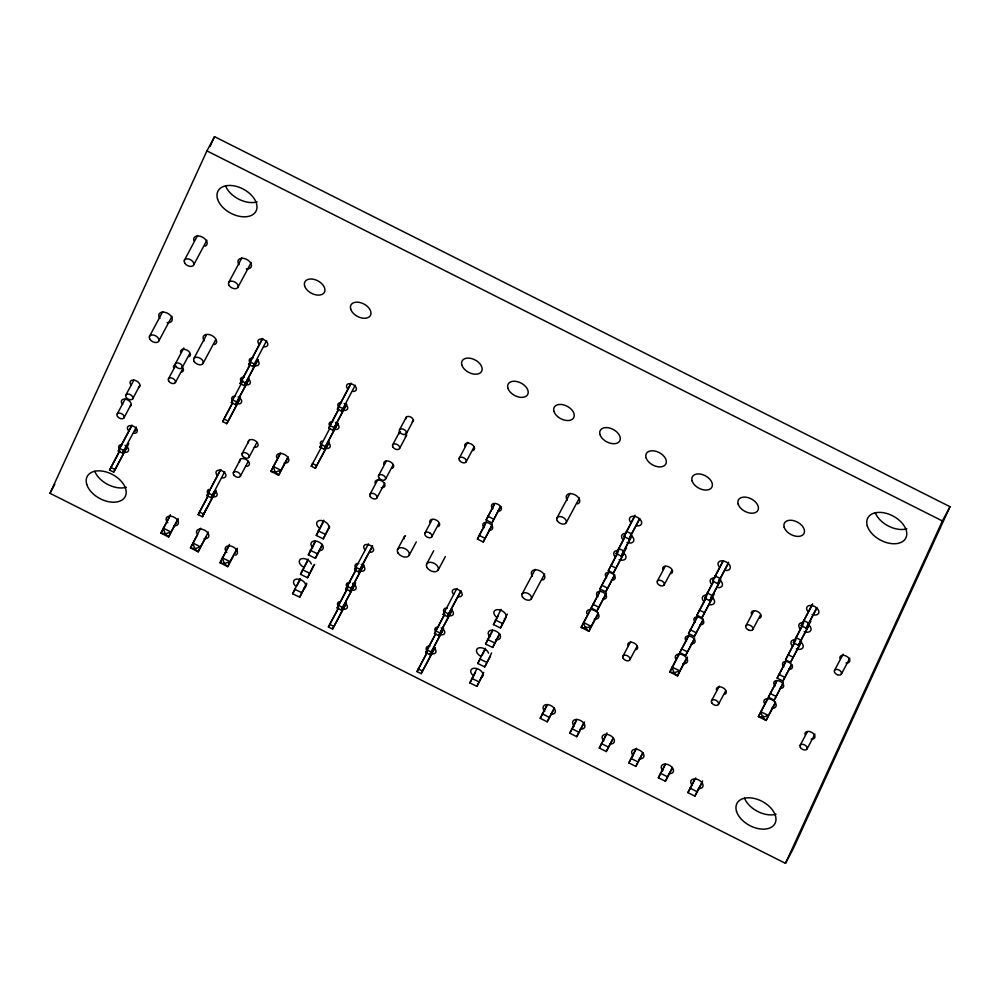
<?xml version="1.0" encoding="UTF-8"?>
<svg xmlns="http://www.w3.org/2000/svg" width="1000" height="1000" viewBox="0 0 1000 1000"><rect width="100%" height="100%" fill="white"/><g stroke="black" fill="none" stroke-linecap="round" stroke-linejoin="round"><path stroke-width="1.5" d="M306.788 583.862L299.688 597.163L292.65 593.775L300.188 578.55M314.65 564.412L307.55 577.712L300.525 574.338L308.062 559.1M322.525 544.963L315.425 558.275L308.387 554.888L315.225 540.988M329.688 526.85L323.288 538.825L316.262 535.45L323.8 520.212M299.688 597.163L306.512 583.25M307.55 577.712L313.675 565.138M315.425 558.275L322.25 544.362M323.288 538.825L329.412 526.25M483.288 674.35L476.9 686.325L469.862 682.938L476.7 669.038M490.45 656.237L484.762 666.875L477.738 663.5L485.275 648.263M499.738 634.138L492.638 647.438L485.6 644.05L492.438 630.15M505.475 618.675L500.5 627.987L493.475 624.612L501.012 609.375M476.9 686.325L483.725 672.412M484.762 666.875L491.6 652.975M492.638 647.438L499.462 633.525M500.5 627.987L507.337 614.087M123.9 417.962L124.162 417.375A3.912 2.475 28.1 0 0 119.55 413.088A3.912 2.475 28.1 0 0 117.837 416.9A3.912 2.475 28.1 0 0 123.9 417.962L131 404.663M132.625 398.938L132.887 398.35A3.912 2.475 28.1 0 0 128.275 394.062A3.912 2.475 28.1 0 0 126.562 397.863A3.912 2.475 28.1 0 0 132.625 398.938L139.713 385.637M50 493.3L206.925 150.9L214.525 136.65L950 506.7L793.075 849.1L785.475 863.35L50 493.3L54.837 484.225M209.988 146.562L214.525 136.65M127.613 446.112L113.713 472.137L109.575 470.062L119.575 450.95M136.325 427.088L122.438 453.113L118.3 451.025L131.95 425.075M113.713 472.137L128.825 443.45M122.438 453.113L123.65 450.45L119.513 448.363M239.95 399.025L226.788 423.688L222.65 421.6L232.65 402.5M231.363 402.575L232.587 399.913L236.725 401.987L235.5 404.65L231.363 402.575L242.825 380.737M258.125 359.613L244.225 385.625L240.087 383.55L250.087 364.45M266.6 340.65L252.95 366.6L248.8 364.525L262.462 338.575M226.788 423.688L240.438 397.738M244.225 385.625L257.875 359.675M252.95 366.6L254.163 363.938L250.025 361.85M215.487 492.062L202.325 516.725L198.175 514.637L208.175 495.538M224.688 471.75L211.038 497.7L206.9 495.613L220.55 469.663M216.15 490.438L202.325 516.725L206.9 507.762M211.038 497.7L214.4 491.4M311.25 466.188L312.475 463.512L316.613 465.6L315.387 468.263L311.25 466.188L321.488 447.013M319.975 447.15L321.2 444.487L325.337 446.575L324.113 449.237L319.975 447.15L329.975 428.05M346.725 404.188L332.837 430.213L328.688 428.125L338.688 409.025M355.2 385.238L341.55 411.188L337.413 409.1L351.062 383.15M332.837 430.213L346.488 404.263M341.55 411.188L342.775 408.512L338.638 406.438M346.45 603.062L332.55 629.087L328.413 627L338.413 607.9M355.163 584.038L341.275 610.062L337.137 607.975L347.863 587.513M363.888 565.013L349.988 591.038L345.85 588.95L355.85 569.85M354.575 569.925L355.8 567.263L359.938 569.338L358.713 572.013L354.575 569.925L368.462 543.9M332.55 629.087L346.213 603.138M341.275 610.062L355.662 582.737M349.988 591.038L363.65 565.087M491.962 525.625L483.212 542L477.4 539.075L486.463 521.575M500.763 506.438L491.975 522.913L486.15 519.987L494.412 503.975M435.05 647.65L421.163 673.662L417.013 671.587L427.013 652.487M443.038 629.987L429.875 654.638L425.737 652.562L435.737 633.462M451.763 610.962L438.6 635.612L434.462 633.538L444.45 614.438M443.175 614.513L444.4 611.838L448.537 613.925L447.312 616.587L443.175 614.513L456.838 588.562M421.163 673.662L434.812 647.725M429.875 654.638L443.537 628.688M438.6 635.612L452.25 609.663M483.212 542L492.275 524.5M491.975 522.913L500.238 506.9M554.312 708.512L547.2 721.812L540.225 718.3L547.263 704.5M606.462 593.225L596.987 610.962L591.175 608.038L600.237 590.538M614.538 575.4L605.75 591.862L599.938 588.938L608.925 571.575M624.125 552.987L613.337 573.188L608.337 570.662L618.638 550.638M631.95 535.9L621.163 556.1L616.163 553.587L625.025 536.263M639.775 518.825L628.987 539.025L623.987 536.512L635.013 515.138M613.337 573.188L626.512 547.775M621.163 556.1L631.462 536.075M628.987 539.025L639.288 519M596.987 610.962L606.05 593.462M605.75 591.862L614.738 574.5M547.2 721.812L554.237 708.012M584.55 722.05L576.737 736.675L569.763 733.162L576.8 719.362M576.737 736.675L583.775 722.875M613.375 738.238L606.275 751.538L599.3 748.025L607.038 732.887M606.275 751.538L613.312 737.738M642.913 753.1L635.812 766.4L628.837 762.887L635.862 749.087M694.338 639.163L685.6 655.537L679.788 652.613L688.85 635.112M703.15 619.975L694.362 636.45L688.538 633.525L697.537 616.15M712.725 597.562L701.938 617.762L696.938 615.25L706.525 596.575M720.55 580.487L709.775 600.688L704.775 598.175L713.625 580.837M728.388 563.413L717.6 583.612L712.6 581.087L722.9 561.062M701.938 617.762L714.4 593.7M709.775 600.688L720.788 579.312M717.6 583.612L728.612 562.238M685.6 655.537L694.663 638.038M694.362 636.45L703.35 619.075M635.812 766.4L642.837 752.588M672.45 767.962L665.35 781.263L658.375 777.75L665.4 763.938M665.35 781.263L672.375 767.45M701.988 782.812L694.875 796.125L687.9 792.613L694.938 778.8M694.875 796.125L702.625 780.987M782.95 683.75L774.2 700.125L768.388 697.2L776.712 681.075M791.75 664.562L782.962 681.025L777.15 678.1L785.413 662.1M801.338 642.15L790.55 662.35L785.55 659.837L795.85 639.812M809.163 625.075L798.375 645.263L793.375 642.75L803.675 622.725M816.988 607.987L806.2 628.188L801.2 625.675L812.225 604.3M790.55 662.35L801.562 640.975M798.375 645.263L810.825 621.2M806.2 628.188L816.5 608.162M774.2 700.125L783.263 682.625M782.962 681.025L791.225 665.025M785.475 863.35L942.4 520.95L950 506.7M184.35 260.3L197.575 235.55M149.475 336.413L162.675 311.688M193.663 264.988L206.875 240.238M125.962 394.875L133.837 380.125M117.238 413.9L125.125 399.15M158.775 341.087L171.975 316.363M118.3 451.025L131.463 426.375M109.575 470.062L119.812 450.887M135.125 431.3L136.562 428.612M175.275 364L183.837 347.975M168.412 378.988L175.55 365.625M182.262 367.512L189.387 354.162M175.387 382.488L182.525 369.137M228.663 282.587L241.863 257.875M193.775 358.7L206.262 335.325M237.963 287.275L251.163 262.55M203.075 363.375L215.562 340M248.8 364.525L262.7 338.5M240.087 383.55L250.325 364.375M170.387 514.725L160.95 533.1L168.663 536.975L177.963 519.538M169.55 517.013L160.95 533.1L165.238 533.9L170.938 532.013L178.1 518.6M222.65 421.6L232.15 403.8M236.725 401.987L249.163 378.713M235.5 404.65L248.675 380M206.9 495.613L220.8 469.588M198.175 514.637L208.412 495.462M200.65 528.212L190.5 547.938L198.2 551.812L206.075 537.062M197.65 534.525L190.5 547.938L194.775 548.737L200.475 546.85L208.35 532.1M242.062 453.713L249.15 440.425M233.337 472.738L240.438 459.45M249.088 457.113L256.962 442.35M240.362 476.138L248.25 461.375M229.475 544.388L220.037 562.762L227.75 566.65L237.05 549.212M228.625 546.675L220.037 562.762L224.325 563.575L230.025 561.675L237.175 548.275M280.387 452.975L270.95 471.35L278.663 475.225L287.975 457.788M280.262 453.913L270.95 471.35L275.238 472.15L280.938 470.262L288.1 456.85M337.413 409.1L350.575 384.45M328.688 428.125L338.2 410.325M325.337 446.575L337.762 423.288M324.113 449.237L338 423.212M316.613 465.6L329.05 442.312M315.387 468.263L329.288 442.238M316.262 535.45L323.363 522.137M308.387 554.888L315.487 541.587M300.525 574.338L307.625 561.038M292.65 593.775L295.487 588.462M296.913 585.8L300.462 579.15M399.462 429.975L406.6 416.613M392.6 444.95L399.725 431.6M378.525 475.662L386.375 460.975M369.938 494.387L377.788 479.7M406.438 433.488L413.575 420.125M399.575 448.462L406.712 435.112M385.5 479.175L393.35 464.487M376.925 497.9L384.762 483.212M345.85 588.95L356.087 569.775M337.137 607.975L347.375 588.8M328.413 627L338.65 607.825M359.938 569.338L372.362 546.062M358.713 572.013L372.6 545.988M397.488 549.55L404.613 536.188M459.162 458.325L467.725 442.3M409.175 555.25L416.312 541.888M425.025 532.9L432.15 519.562M466.188 461.725L474.038 447.025M431.675 536.962L438.812 523.6M426.587 564.1L433.713 550.737M438.212 569.95L445.35 556.587M486.15 519.987L494.212 504.888M477.4 539.075L485.412 524.062M434.462 633.538L444.7 614.362M425.737 652.562L435.25 634.75M417.013 671.587L426.525 653.775M448.537 613.925L460.975 590.638M447.312 616.587L460.475 591.938M493.475 624.612L498.438 615.3M485.6 644.05L492.7 630.75M477.738 663.5L480.575 658.175M482 655.512L485.55 648.863M556.925 518L570.125 493.275M469.862 682.938L475.55 672.3M522.038 594.1L535.262 569.35M566.225 522.675L579.425 497.962M531.35 598.787L544.562 574.038M623.987 536.512L634.775 516.312M616.163 553.587L624.788 537.425M608.337 570.662L617.688 553.162M599.938 588.938L608.725 572.475M590.6 609.05L581.163 627.425L588.875 631.312L598.175 613.875M591.175 608.038L599.2 593.025M590.475 610L581.163 627.425L585.413 628.175L591.15 626.337L598.312 612.938M585.413 628.175L583.438 622.463L591.15 626.337L588.875 631.312L585.413 628.175L586.112 626.862M540.225 718.3L547.325 705M569.763 733.162L576.15 721.2M657.375 581.05L665.225 566.35M622.863 656.287L630.7 641.6M664.038 585.1L671.875 570.425M629.888 659.675L637.025 646.325M599.3 748.025L606.4 734.725M712.6 581.087L723.388 560.887M704.775 598.175L713.4 582.013M696.938 615.25L705.575 599.087M688.538 633.525L697.337 617.05M679.2 653.637L669.775 672.013L677.475 675.888L687.5 657.113M679.788 652.613L688.525 636.237M679.8 653.238L669.775 672.013L674.013 672.763L679.75 670.925L686.912 657.513M628.837 762.887L636.65 748.25M658.375 777.75L665.475 764.45M745.987 625.625L753.825 610.938M711.462 700.863L719.312 686.175M752.638 629.688L760.475 615M718.5 704.262L725.625 690.913M687.9 792.613L695.713 777.975M801.2 625.675L812.712 604.125M793.375 642.75L802.725 625.25M785.55 659.837L794.175 643.675M777.15 678.1L785.212 663.012M767.812 698.213L758.375 716.587L766.087 720.475L775.387 703.037M768.388 697.2L776.413 682.188M767.688 699.163L758.375 716.587L762.613 717.35L768.363 715.5L775.512 702.1M762.613 717.35L760.65 711.625L768.363 715.5L766.087 720.475L762.613 717.35L763.325 716.025M834.587 670.212L843.15 654.175M800.075 745.45L807.2 732.1M841.25 674.262L849.8 658.25M807.1 748.838L814.938 734.15M318.113 530.85L325.15 534.237M495.325 620.013L502.362 623.4M310.25 550.3L317.288 553.675M487.463 639.462L494.5 642.837M302.375 569.738L309.413 573.125M479.588 658.9L486.625 662.288M294.513 589.188L301.537 592.562M471.725 678.35L478.75 681.725M206.925 150.9L942.4 520.95M626.375 531.3L631.375 533.812M714.987 575.875L719.987 578.4M803.587 620.462L808.587 622.975M618.55 548.375L623.55 550.887M707.163 592.962L712.163 595.475M795.763 637.537L800.763 640.062M610.725 565.462L615.725 567.975M699.325 610.037L704.325 612.55M787.938 654.625L792.938 657.138M241.312 380.875L245.45 382.962M329.913 425.462L334.05 427.55M487.875 516.237L493.688 519.163M601.65 585.188L607.463 588.112M690.263 629.775L696.075 632.7M778.863 674.362L784.675 677.288M479.113 535.337L484.925 538.263M592.9 604.288L598.713 607.212M681.5 648.875L687.312 651.8M770.113 693.45L775.925 696.375M223.863 418.938L228.012 421.012M208.125 492.95L212.262 495.025M110.8 467.388L114.938 469.475M199.4 511.975L203.538 514.05M347.075 586.287L351.213 588.362M435.675 630.862L439.825 632.95M338.35 605.312L342.5 607.4M426.962 649.887L431.1 651.975M542.288 713.812L549.263 717.325M571.825 728.675L578.8 732.188M601.362 743.538L608.337 747.038M630.887 758.388L637.875 761.9M660.425 773.25L667.4 776.762M689.963 788.112L696.938 791.625M329.637 624.338L333.775 626.425M418.237 668.925L422.375 671M126.287 487.275A21.488 13.575 28.1 0 1 94.738 471.25M906.862 528.812A21.488 13.575 28.1 0 1 875.3 512.788M257.087 201.887A21.488 13.575 28.1 0 1 225.525 185.85M776.075 814.212A21.488 13.575 28.1 0 1 744.513 798.175M586.8 613.638A6.637 4.2 28.1 0 1 591.362 609.513A6.637 4.2 28.1 0 1 598.825 614.987A6.637 4.2 28.1 0 1 594.263 619.113M173.663 367.875A5.337 3.375 28.1 0 1 175.062 364.812M182.087 366.962A5.337 3.375 28.1 0 1 181.912 372.038M180.662 352.6A5.337 3.375 28.1 0 1 186.9 350.075A5.337 3.375 28.1 0 1 188.912 356.75M383.9 464.263A5.337 3.375 28.1 0 1 390.15 461.737A5.337 3.375 28.1 0 1 392.163 468.425M375.188 483.288A5.337 3.375 28.1 0 1 378.85 479.975A5.337 3.375 28.1 0 1 384.85 484.375A5.337 3.375 28.1 0 1 381.188 487.688M404.212 538.913A5.337 3.375 28.1 0 1 405.625 535.85M193.812 240.538A7.287 4.612 28.1 0 1 202.338 237.087A7.287 4.612 28.1 0 1 205.087 246.213M159.887 318.5A7.287 4.612 28.1 0 1 162.463 312.087A7.287 4.612 28.1 0 1 171.9 317.5A7.287 4.612 28.1 0 1 167.125 322.65M204.188 340.788A7.287 4.612 28.1 0 1 205.75 334.538A7.287 4.612 28.1 0 1 215.025 337.962A7.287 4.612 28.1 0 1 214.513 344.613M239.062 264.688A7.287 4.612 28.1 0 1 241.637 258.275A7.287 4.612 28.1 0 1 251.088 263.688A7.287 4.612 28.1 0 1 246.312 268.837M532.45 576.2A7.287 4.612 28.1 0 1 534.025 569.95A7.287 4.612 28.1 0 1 543.288 573.375A7.287 4.612 28.1 0 1 542.775 580.013M567.325 500.087A7.287 4.612 28.1 0 1 568.9 493.837A7.287 4.612 28.1 0 1 578.162 497.262A7.287 4.612 28.1 0 1 577.663 503.913M347.863 388.975A5.337 3.375 28.1 0 1 348.713 383.713A5.337 3.375 28.1 0 1 356.025 387.388A5.337 3.375 28.1 0 1 352.625 391.375M344.15 403.475A5.337 3.375 28.1 0 1 347.713 408.062A5.337 3.375 28.1 0 1 343.913 410.4M337.912 406A5.337 3.375 28.1 0 1 341.587 402.688M335.438 422.5A5.337 3.375 28.1 0 1 339 427.1A5.337 3.375 28.1 0 1 335.188 429.438M329.2 425.025A5.337 3.375 28.1 0 1 332.863 421.712M328.913 443.137A5.337 3.375 28.1 0 1 326.475 448.462M321.7 446.062A5.337 3.375 28.1 0 1 321.887 440.988M238.113 396.95A5.337 3.375 28.1 0 1 241.675 401.538A5.337 3.375 28.1 0 1 237.862 403.875M231.863 399.475A5.337 3.375 28.1 0 1 235.538 396.163M249.025 379.525A5.337 3.375 28.1 0 1 246.588 384.85M240.588 380.45A5.337 3.375 28.1 0 1 244.25 377.137M257.738 360.5A5.337 3.375 28.1 0 1 255.3 365.825M250.538 363.425A5.337 3.375 28.1 0 1 252.975 358.1M259.262 344.4A5.337 3.375 28.1 0 1 260.113 339.125A5.337 3.375 28.1 0 1 267.413 342.8A5.337 3.375 28.1 0 1 264.025 346.8M217.35 475.5A5.337 3.375 28.1 0 1 218.2 470.225A5.337 3.375 28.1 0 1 225.512 473.9A5.337 3.375 28.1 0 1 222.113 477.9M215.837 491.6A5.337 3.375 28.1 0 1 213.4 496.925M208.625 494.525A5.337 3.375 28.1 0 1 208.8 489.45M125.037 445.412A5.337 3.375 28.1 0 1 128.6 450A5.337 3.375 28.1 0 1 124.787 452.337M118.787 447.938A5.337 3.375 28.1 0 1 122.463 444.625M128.737 430.913A5.337 3.375 28.1 0 1 129.6 425.65A5.337 3.375 28.1 0 1 136.9 429.325A5.337 3.375 28.1 0 1 133.512 433.312M453.625 594.388A5.337 3.375 28.1 0 1 454.487 589.113A5.337 3.375 28.1 0 1 461.788 592.788A5.337 3.375 28.1 0 1 458.4 596.788M452.113 610.487A5.337 3.375 28.1 0 1 449.675 615.812M443.675 611.413A5.337 3.375 28.1 0 1 447.35 608.088M441.2 627.9A5.337 3.375 28.1 0 1 444.762 632.5A5.337 3.375 28.1 0 1 440.962 634.837M434.963 630.438A5.337 3.375 28.1 0 1 438.625 627.112M434.675 648.538A5.337 3.375 28.1 0 1 432.238 653.863M427.475 651.462A5.337 3.375 28.1 0 1 429.913 646.15M346.075 603.962A5.337 3.375 28.1 0 1 343.638 609.275M337.638 604.875A5.337 3.375 28.1 0 1 339.038 601.812M352.6 583.325A5.337 3.375 28.1 0 1 356.163 587.913A5.337 3.375 28.1 0 1 352.35 590.25M347.587 587.85A5.337 3.375 28.1 0 1 350.025 582.537M361.312 564.3A5.337 3.375 28.1 0 1 364.875 568.888A5.337 3.375 28.1 0 1 361.075 571.225M356.3 568.825A5.337 3.375 28.1 0 1 358.738 563.513M365.025 549.8A5.337 3.375 28.1 0 1 365.875 544.525A5.337 3.375 28.1 0 1 373.188 548.2A5.337 3.375 28.1 0 1 369.787 552.2M692.412 785.562A6.637 4.2 28.1 0 1 693.475 779.013A6.637 4.2 28.1 0 1 702.562 783.575A6.637 4.2 28.1 0 1 698.337 788.55M662.875 770.7A6.637 4.2 28.1 0 1 663.938 764.15A6.637 4.2 28.1 0 1 673.025 768.713A6.637 4.2 28.1 0 1 668.8 773.688M633.337 755.85A6.637 4.2 28.1 0 1 634.4 749.287A6.637 4.2 28.1 0 1 643.487 753.863A6.637 4.2 28.1 0 1 639.275 758.825M603.8 740.987A6.637 4.2 28.1 0 1 604.862 734.425A6.637 4.2 28.1 0 1 613.95 739A6.637 4.2 28.1 0 1 609.738 743.962M574.263 726.125A6.637 4.2 28.1 0 1 575.337 719.562A6.637 4.2 28.1 0 1 584.412 724.137A6.637 4.2 28.1 0 1 580.2 729.112M544.738 711.263A6.637 4.2 28.1 0 1 545.8 704.7A6.637 4.2 28.1 0 1 554.888 709.275A6.637 4.2 28.1 0 1 550.662 714.25M497.275 617.7A6.637 4.2 28.1 0 1 494.837 610.5A6.637 4.2 28.1 0 1 503.975 612.125A6.637 4.2 28.1 0 1 504.288 618.95M489.85 636.812A6.637 4.2 28.1 0 1 490.913 630.262A6.637 4.2 28.1 0 1 500 634.837A6.637 4.2 28.1 0 1 495.775 639.8M480.838 656.325A6.637 4.2 28.1 0 1 478.325 648.012A6.637 4.2 28.1 0 1 488.6 653.175M472.413 674.875A6.637 4.2 28.1 0 1 472.625 668.562A6.637 4.2 28.1 0 1 481.375 671.237A6.637 4.2 28.1 0 1 481.15 677.55M320.062 528.538A6.637 4.2 28.1 0 1 317.125 521.888A6.637 4.2 28.1 0 1 324.9 521.65A6.637 4.2 28.1 0 1 328.738 528.275M312.638 547.65A6.637 4.2 28.1 0 1 313.7 541.1A6.637 4.2 28.1 0 1 322.788 545.662A6.637 4.2 28.1 0 1 318.562 550.638M303.625 567.163A6.637 4.2 28.1 0 1 301.112 558.85A6.637 4.2 28.1 0 1 311.388 564.012M295.2 585.712A6.637 4.2 28.1 0 1 295.413 579.4A6.637 4.2 28.1 0 1 304.163 582.075A6.637 4.2 28.1 0 1 303.938 588.387M167.775 522.788A6.637 4.2 28.1 0 1 168.837 516.237A6.637 4.2 28.1 0 1 177.925 520.8A6.637 4.2 28.1 0 1 173.7 525.775M196.663 533.212A6.637 4.2 28.1 0 1 201.225 529.087A6.637 4.2 28.1 0 1 208.688 534.562A6.637 4.2 28.1 0 1 204.125 538.688M226.838 552.513A6.637 4.2 28.1 0 1 227.062 546.2A6.637 4.2 28.1 0 1 235.8 548.875A6.637 4.2 28.1 0 1 235.588 555.188M399.212 433.85A3.912 2.475 28.1 0 1 400.238 431.6M405.375 433.175A3.912 2.475 28.1 0 1 405.25 436.887M406.075 418.862A3.912 2.475 28.1 0 1 410.637 417.013A3.912 2.475 28.1 0 1 412.113 421.912M764.013 702.8A6.637 4.2 28.1 0 1 768.575 698.675A6.637 4.2 28.1 0 1 776.038 704.15A6.637 4.2 28.1 0 1 771.475 708.275M675.413 658.225A6.637 4.2 28.1 0 1 679.975 654.1A6.637 4.2 28.1 0 1 687.425 659.575A6.637 4.2 28.1 0 1 682.862 663.7M484.15 527.788A5.337 3.375 28.1 0 1 485 522.525A5.337 3.375 28.1 0 1 492.312 526.2A5.337 3.375 28.1 0 1 488.913 530.188M492.863 508.762A5.337 3.375 28.1 0 1 493.725 503.5A5.337 3.375 28.1 0 1 501.025 507.175A5.337 3.375 28.1 0 1 497.638 511.163M775.138 685.913A5.337 3.375 28.1 0 1 776 680.638A5.337 3.375 28.1 0 1 783.3 684.312A5.337 3.375 28.1 0 1 779.912 688.312M783.863 666.888A5.337 3.375 28.1 0 1 784.712 661.612A5.337 3.375 28.1 0 1 792.025 665.288A5.337 3.375 28.1 0 1 788.625 669.287M686.538 641.325A5.337 3.375 28.1 0 1 687.387 636.062A5.337 3.375 28.1 0 1 694.7 639.738A5.337 3.375 28.1 0 1 691.3 643.725M695.25 622.3A5.337 3.375 28.1 0 1 696.112 617.025A5.337 3.375 28.1 0 1 703.413 620.712A5.337 3.375 28.1 0 1 700.025 624.7M597.925 596.75A5.337 3.375 28.1 0 1 598.787 591.475A5.337 3.375 28.1 0 1 606.087 595.15A5.337 3.375 28.1 0 1 602.7 599.15M606.65 577.725A5.337 3.375 28.1 0 1 607.5 572.45A5.337 3.375 28.1 0 1 614.812 576.125A5.337 3.375 28.1 0 1 611.413 580.125M799.788 641.275A6.637 4.2 28.1 0 1 802.975 647.513A6.637 4.2 28.1 0 1 796.338 648.8M792.562 646.338A6.637 4.2 28.1 0 1 795.588 639.725M807.65 624.125A6.637 4.2 28.1 0 1 810.837 630.35A6.637 4.2 28.1 0 1 804.2 631.65M800.425 629.188A6.637 4.2 28.1 0 1 803.45 622.575M808.288 612.038A6.637 4.2 28.1 0 1 809.975 605.388A6.637 4.2 28.1 0 1 818.85 611.175A6.637 4.2 28.1 0 1 812.062 614.5M711.175 596.688A6.637 4.2 28.1 0 1 714.575 602.212A6.637 4.2 28.1 0 1 709.887 604.75M703.95 601.763A6.637 4.2 28.1 0 1 706.988 595.138M719.038 579.538A6.637 4.2 28.1 0 1 722.438 585.062A6.637 4.2 28.1 0 1 717.75 587.587M711.812 584.612A6.637 4.2 28.1 0 1 714.85 577.987M719.675 567.45A6.637 4.2 28.1 0 1 720.738 560.9A6.637 4.2 28.1 0 1 729.825 565.462A6.637 4.2 28.1 0 1 725.612 570.438M622.575 552.112A6.637 4.2 28.1 0 1 625.763 558.35A6.637 4.2 28.1 0 1 619.125 559.637M615.35 557.175A6.637 4.2 28.1 0 1 618.375 550.562M630.438 534.963A6.637 4.2 28.1 0 1 633.625 541.188A6.637 4.2 28.1 0 1 626.987 542.487M623.212 540.025A6.637 4.2 28.1 0 1 626.237 533.413M631.075 522.875A6.637 4.2 28.1 0 1 632.137 516.312A6.637 4.2 28.1 0 1 641.225 520.887A6.637 4.2 28.1 0 1 637 525.85M464.775 446.425A5.337 3.375 28.1 0 1 471.012 443.888A5.337 3.375 28.1 0 1 473.038 450.575M429.9 522.525A5.337 3.375 28.1 0 1 436.138 520A5.337 3.375 28.1 0 1 438.15 526.675M248.325 442.875A5.337 3.375 28.1 0 1 251.988 439.562A5.337 3.375 28.1 0 1 257.987 443.963A5.337 3.375 28.1 0 1 254.325 447.275M131.412 385.438A5.337 3.375 28.1 0 1 131.588 380.363A5.337 3.375 28.1 0 1 138.613 382.512A5.337 3.375 28.1 0 1 138.438 387.587M239.6 461.9A5.337 3.375 28.1 0 1 243.275 458.587A5.337 3.375 28.1 0 1 249.275 462.987A5.337 3.375 28.1 0 1 245.6 466.3M122.688 404.462A5.337 3.375 28.1 0 1 122.875 399.387A5.337 3.375 28.1 0 1 129.9 401.538A5.337 3.375 28.1 0 1 129.725 406.613M805.138 734.737A5.337 3.375 28.1 0 1 808.8 731.425A5.337 3.375 28.1 0 1 814.8 735.825A5.337 3.375 28.1 0 1 811.137 739.137M840.013 658.637A5.337 3.375 28.1 0 1 843.688 655.312A5.337 3.375 28.1 0 1 849.675 659.712A5.337 3.375 28.1 0 1 846.012 663.037M716.525 690.163A5.337 3.375 28.1 0 1 722.775 687.625A5.337 3.375 28.1 0 1 724.788 694.312M751.413 614.05A5.337 3.375 28.1 0 1 757.65 611.525A5.337 3.375 28.1 0 1 759.663 618.212M627.925 645.575A5.337 3.375 28.1 0 1 634.163 643.05A5.337 3.375 28.1 0 1 636.175 649.725M662.8 569.475A5.337 3.375 28.1 0 1 669.038 566.938A5.337 3.375 28.1 0 1 671.062 573.625M276.675 457.6A6.637 4.2 28.1 0 1 281.238 453.475A6.637 4.2 28.1 0 1 288.7 458.95A6.637 4.2 28.1 0 1 284.137 463.075M170.938 532.013L168.663 536.975L165.238 533.9L163.225 528.138L170.938 532.013M200.475 546.85L198.2 551.812L194.775 548.737L192.775 542.962L200.475 546.85M230.025 561.675L227.75 566.65L224.325 563.575L222.312 557.8L230.025 561.675M280.938 470.262L278.663 475.225L275.238 472.15L273.225 466.388L280.938 470.262M679.75 670.925L677.475 675.888L674.013 672.763L672.05 667.05L679.75 670.925M660.15 585.538L659.237 585.075A3.912 2.475 28.1 0 1 658.312 580.388A3.912 2.475 28.1 0 1 664.2 583.337A3.912 2.475 28.1 0 1 660.15 585.538M748.763 630.125L747.85 629.663A3.912 2.475 28.1 0 1 746.912 624.975A3.912 2.475 28.1 0 1 752.8 627.925A3.912 2.475 28.1 0 1 748.763 630.125M837.362 674.7L836.45 674.25A3.912 2.475 28.1 0 1 835.512 669.55A3.912 2.475 28.1 0 1 841.413 672.5A3.912 2.475 28.1 0 1 837.362 674.7M429.812 532.925L428.9 532.475A3.912 2.475 28.1 0 0 424.862 534.663A3.912 2.475 28.1 0 0 430.75 537.612A3.912 2.475 28.1 0 0 429.812 532.925M86.737 484.35A21.488 13.575 28.1 0 0 119.975 501.075A21.488 13.575 28.1 0 0 111.85 474.175A21.488 13.575 28.1 0 0 86.737 484.35M867.312 525.9A21.488 13.575 28.1 0 0 900.537 542.612A21.488 13.575 28.1 0 0 892.425 515.712A21.488 13.575 28.1 0 0 867.312 525.9M217.537 198.962A21.488 13.575 28.1 0 0 250.763 215.688A21.488 13.575 28.1 0 0 242.65 188.787A21.488 13.575 28.1 0 0 217.537 198.962M736.513 811.287A21.488 13.575 28.1 0 0 769.75 828.012A21.488 13.575 28.1 0 0 761.625 801.112A21.488 13.575 28.1 0 0 736.513 811.287M784.175 527.212A11.075 7 28.1 0 0 801.3 535.825A11.075 7 28.1 0 0 797.113 521.962A11.075 7 28.1 0 0 784.175 527.212M738.138 504.038A11.075 7 28.1 0 0 755.25 512.65A11.075 7 28.1 0 0 751.075 498.8A11.075 7 28.1 0 0 738.138 504.038M692.087 480.875A11.075 7 28.1 0 0 709.2 489.487A11.075 7 28.1 0 0 705.025 475.625A11.075 7 28.1 0 0 692.087 480.875M646.038 457.7A11.075 7 28.1 0 0 663.162 466.312A11.075 7 28.1 0 0 658.975 452.463A11.075 7 28.1 0 0 646.038 457.7M599.987 434.538A11.075 7 28.1 0 0 617.112 443.15A11.075 7 28.1 0 0 612.925 429.288A11.075 7 28.1 0 0 599.987 434.538M553.95 411.362A11.075 7 28.1 0 0 571.062 419.975A11.075 7 28.1 0 0 566.888 406.125A11.075 7 28.1 0 0 553.95 411.362M507.9 388.2A11.075 7 28.1 0 0 525.013 396.812A11.075 7 28.1 0 0 520.837 382.95A11.075 7 28.1 0 0 507.9 388.2M461.85 365.025A11.075 7 28.1 0 0 478.975 373.638A11.075 7 28.1 0 0 474.787 359.787A11.075 7 28.1 0 0 461.85 365.025M350.688 309.1A11.075 7 28.1 0 0 367.8 317.712A11.075 7 28.1 0 0 363.625 303.85A11.075 7 28.1 0 0 350.688 309.1M304.637 285.925A11.075 7 28.1 0 0 321.763 294.538A11.075 7 28.1 0 0 317.575 280.688A11.075 7 28.1 0 0 304.637 285.925M623.225 658.4A3.912 2.475 28.1 0 0 629.525 660.212A3.912 2.475 28.1 0 0 626.375 655.325A3.912 2.475 28.1 0 0 623.225 658.4M711.838 702.987A3.912 2.475 28.1 0 0 718.138 704.8A3.912 2.475 28.1 0 0 714.975 699.912A3.912 2.475 28.1 0 0 711.838 702.987M800.438 747.562A3.912 2.475 28.1 0 0 806.737 749.375A3.912 2.475 28.1 0 0 803.587 744.488A3.912 2.475 28.1 0 0 800.438 747.562M233.7 474.862A3.912 2.475 28.1 0 0 240 476.675A3.912 2.475 28.1 0 0 236.85 471.788A3.912 2.475 28.1 0 0 233.7 474.862M242.425 455.838A3.912 2.475 28.1 0 0 248.725 457.65A3.912 2.475 28.1 0 0 245.575 452.762A3.912 2.475 28.1 0 0 242.425 455.838M459.525 460.45A3.912 2.475 28.1 0 0 465.825 462.262A3.912 2.475 28.1 0 0 462.675 457.375A3.912 2.475 28.1 0 0 459.525 460.45M399.762 432.075A3.912 2.475 28.1 0 0 406.062 434A3.912 2.475 28.1 0 0 403.05 429.1A3.912 2.475 28.1 0 0 399.762 432.075M392.9 447.05A3.912 2.475 28.1 0 0 399.188 448.988A3.912 2.475 28.1 0 0 396.175 444.087A3.912 2.475 28.1 0 0 392.9 447.05M522.438 596.912A5.213 3.287 28.1 0 0 530.825 599.475A5.213 3.287 28.1 0 0 526.812 592.95A5.213 3.287 28.1 0 0 522.438 596.912M557.312 520.8A5.213 3.287 28.1 0 0 565.712 523.375A5.213 3.287 28.1 0 0 561.7 516.838A5.213 3.287 28.1 0 0 557.312 520.8M194.175 361.5A5.213 3.287 28.1 0 0 202.562 364.075A5.213 3.287 28.1 0 0 198.55 357.537A5.213 3.287 28.1 0 0 194.175 361.5M229.05 285.4A5.213 3.287 28.1 0 0 237.45 287.975A5.213 3.287 28.1 0 0 233.425 281.438A5.213 3.287 28.1 0 0 229.05 285.4M184.75 263.113A5.213 3.287 28.1 0 0 193.137 265.675A5.213 3.287 28.1 0 0 189.125 259.137A5.213 3.287 28.1 0 0 184.75 263.113M149.863 339.212A5.213 3.287 28.1 0 0 158.262 341.788A5.213 3.287 28.1 0 0 154.25 335.25A5.213 3.287 28.1 0 0 149.863 339.212M398.062 553.062A6.513 4.112 28.1 0 0 408.562 556.138A6.513 4.112 28.1 0 0 403.363 547.987A6.513 4.112 28.1 0 0 398.062 553.062M427.075 567.6A6.513 4.112 28.1 0 0 437.575 570.812A6.513 4.112 28.1 0 0 432.55 562.65A6.513 4.112 28.1 0 0 427.075 567.6M370.238 496.5A3.912 2.475 28.1 0 0 376.538 498.425A3.912 2.475 28.1 0 0 373.525 493.525A3.912 2.475 28.1 0 0 370.238 496.5M378.825 477.762A3.912 2.475 28.1 0 0 385.112 479.7A3.912 2.475 28.1 0 0 382.1 474.8A3.912 2.475 28.1 0 0 378.825 477.762M175.575 366.1A3.912 2.475 28.1 0 0 181.875 368.038A3.912 2.475 28.1 0 0 178.863 363.125A3.912 2.475 28.1 0 0 175.575 366.1M168.713 381.087A3.912 2.475 28.1 0 0 175 383.013A3.912 2.475 28.1 0 0 172 378.113A3.912 2.475 28.1 0 0 168.713 381.087"/></g></svg>
